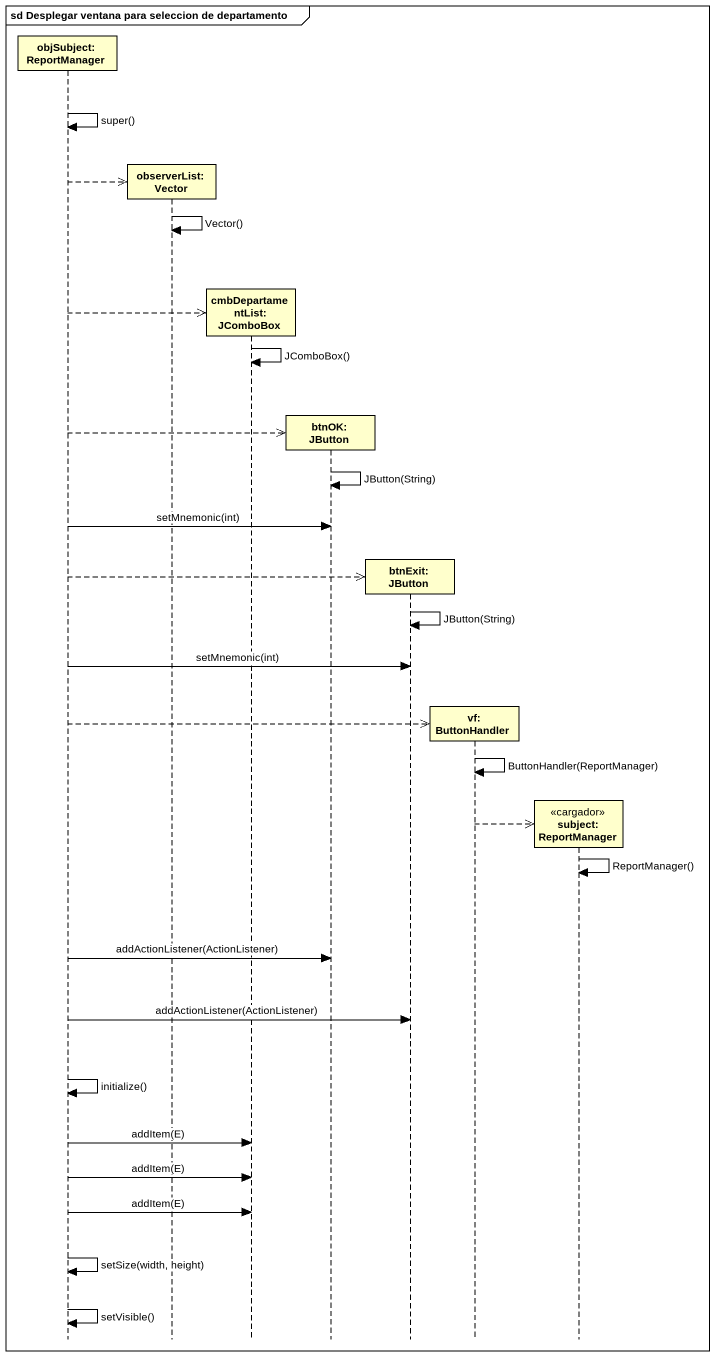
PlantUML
@startuml
mainframe sd Desplegar ventana para seleccion de departamento
hide footbox
participant "objSubject: ReportManager" as objSubject_ReportManager
participant "observerList: Vector" as observerList_Vector
participant "cmbDepartamentList: JComboBox" as cmbDepartamentList_JComboBox
participant "btnOK: JButton" as btnOK_JButton
participant "btnExit: JButton" as btnExit_JButton
participant "vf: ButtonHandler" as vf_ButtonHandler
participant "subject: ReportManager" as subject_ReportManager <<cargador>>

objSubject_ReportManager -> objSubject_ReportManager : super()
objSubject_ReportManager -->> observerList_Vector **
observerList_Vector -> observerList_Vector : Vector()
objSubject_ReportManager -->> cmbDepartamentList_JComboBox **
cmbDepartamentList_JComboBox -> cmbDepartamentList_JComboBox : JComboBox()
objSubject_ReportManager -->> btnOK_JButton **
btnOK_JButton -> btnOK_JButton : JButton(String)
objSubject_ReportManager -> btnOK_JButton : setMnemonic(int)
objSubject_ReportManager -->> btnExit_JButton **
btnExit_JButton -> btnExit_JButton : JButton(String)
objSubject_ReportManager -> btnExit_JButton : setMnemonic(int)
objSubject_ReportManager -->> vf_ButtonHandler **
vf_ButtonHandler -> vf_ButtonHandler : ButtonHandler(ReportManager)
vf_ButtonHandler -->> subject_ReportManager **
subject_ReportManager -> subject_ReportManager : ReportManager()
objSubject_ReportManager -> btnOK_JButton : addActionListener(ActionListener)
objSubject_ReportManager -> btnExit_JButton : addActionListener(ActionListener)
objSubject_ReportManager -> objSubject_ReportManager : initialize()
objSubject_ReportManager -> cmbDepartamentList_JComboBox : addItem(E)
objSubject_ReportManager -> cmbDepartamentList_JComboBox : addItem(E)
objSubject_ReportManager -> cmbDepartamentList_JComboBox : addItem(E)
objSubject_ReportManager -> objSubject_ReportManager : setSize(width, height)
objSubject_ReportManager -> objSubject_ReportManager : setVisible()
@enduml
